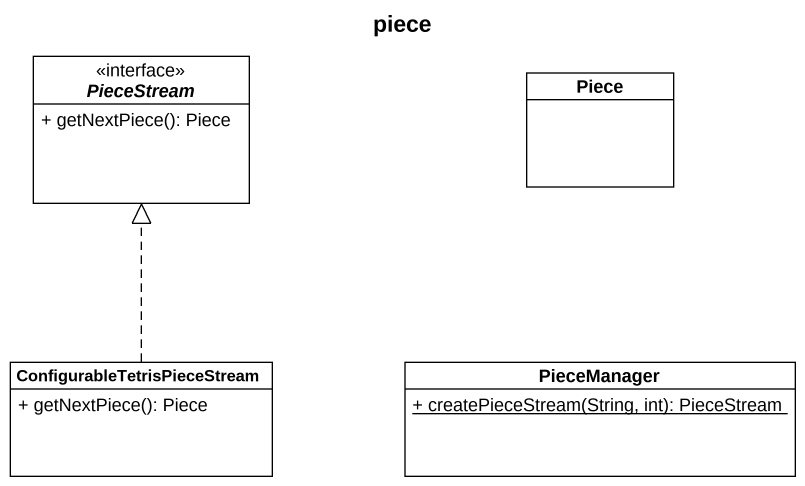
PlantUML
@startuml
title piece
hide circle
hide empty members
skinparam classAttributeIconSize 0
interface PieceStream <<interface>> {
  + getNextPiece(): Piece
}
class Piece
class "ConfigurableTetrisPieceStream" as ConfigurableTetrisPieceStrea {
  + getNextPiece(): Piece
}
class PieceManager {
  {static} + createPieceStream(String, int): PieceStream
}
ConfigurableTetrisPieceStrea .up.|> PieceStream
@enduml
